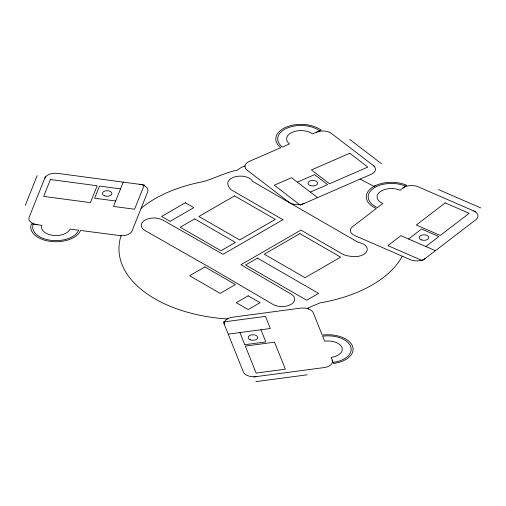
<?xml version="1.0" encoding="UTF-8"?>
<svg xmlns="http://www.w3.org/2000/svg" width="506" height="506" viewBox="0 0 506 506"><rect width="100%" height="100%" fill="white"/><g stroke="black" fill="none" stroke-linecap="round" stroke-linejoin="round"><path stroke-width="0.76" d="M244.948 166.506L244.999 166L243.936 166.36A21.6 12.473 0 0 0 237.928 169.769L237.611 170.073C225.733 172.318 214.93 178.213 203.538 181.591A122.401 70.663 0 0 0 142.338 207.264L141.092 208.339M25.3 205.328L37.178 175.626M45.363 176.72L29.165 217.219A10.797 6.236 0 0 0 37.261 224.702M123.249 182.122L113.534 206.429L134.577 209.231L144.299 184.93L57.773 173.4A10.797 6.236 0 0 0 44.819 178.068M402.245 256.2L401.89 256.921A122.401 70.663 0 0 1 323.309 302.291L320.323 302.778L307.661 308.148L307.812 308.742L308.515 308.951M408.576 239.003L421.58 229.047L438.828 236.549L425.831 246.511M228.035 318.502L227.264 318.944L222.216 318.597A122.401 70.663 0 0 1 120.472 237.744L121.155 235.752L80.524 230.464A25.199 14.547 0 0 1 50.296 241.368A25.199 14.547 0 0 1 31.41 223.924L41.935 225.322A14.402 8.311 0 0 0 52.725 235.296A14.402 8.311 0 0 0 69.999 229.066L78.651 230.217A23.282 13.441 0 0 1 50.733 240.287A23.282 13.441 0 0 1 33.282 224.171M375.433 185.632L374.023 186.36L360.082 179.124M297.326 182.135L314.574 174.633L327.578 184.589L310.323 192.097M228.231 334.131L270.324 328.52L265.467 316.37L223.374 321.98L243.348 371.935A10.797 6.236 0 0 0 256.302 376.609M253.961 376.919L324.118 367.571A10.797 6.236 0 0 0 332.214 360.095M255.853 381.644L307.3 374.788M120.554 188.877L99.505 186.069L94.647 198.219L115.691 201.027M438.531 189.579L480.7 207.922M475.646 211.793L418.146 186.777A10.797 6.236 0 0 0 403.016 188.004M435.413 250.679L400.91 235.669L387.912 245.625L422.415 260.634L475.855 219.693A10.797 6.236 0 0 0 473.73 210.964M349.716 139.39L381.492 163.735M374.788 166.657L331.455 133.457A10.797 6.236 0 0 0 316.332 132.23M317.547 197.631L291.551 177.707L274.296 185.215L300.298 205.132L371.214 174.279A10.797 6.236 0 0 0 373.339 165.551M260.969 329.773L265.833 341.923L244.784 344.725L239.926 332.575M405.477 186.126A23.282 13.441 0 0 0 372.871 188.77A23.282 13.441 0 0 0 377.457 207.593L382.802 203.501A14.402 8.311 0 0 1 379.962 191.856A14.402 8.311 0 0 1 400.132 190.218L406.628 185.24A25.199 14.547 0 0 0 371.341 188.105A25.199 14.547 0 0 0 376.3 208.478L352.467 226.739A10.797 6.236 0 0 0 354.592 235.467L410.176 259.654A10.797 6.236 0 0 0 425.299 258.427M319.59 130.814A23.282 13.441 0 0 0 286.984 128.163A23.282 13.441 0 0 0 282.405 146.987L289.495 143.906A14.402 8.311 0 0 1 292.329 132.262A14.402 8.311 0 0 1 312.499 133.9L321.12 130.143A25.199 14.547 0 0 0 285.833 127.284A25.199 14.547 0 0 0 280.874 147.657L249.243 161.414A10.797 6.236 0 0 0 247.118 170.149L289.008 202.236A10.797 6.236 0 0 0 304.131 203.469M333.131 362.385A23.282 13.441 0 0 0 350.576 346.268A23.282 13.441 0 0 0 322.657 336.193L324.656 341.189A14.402 8.311 0 0 1 341.923 347.42A14.402 8.311 0 0 1 331.133 357.394L333.562 363.466A25.199 14.547 0 0 0 352.448 346.015A25.199 14.547 0 0 0 322.221 335.117L313.315 312.841A10.797 6.236 0 0 0 300.362 308.167L232.551 317.205A10.797 6.236 0 0 0 224.455 324.681M120.782 235.752A10.797 6.236 0 0 0 132.06 230.938L147.714 191.787A10.797 6.236 0 0 0 139.618 184.304M50.398 179.522L43.649 196.398L90.416 202.634L97.165 185.759L50.398 179.522M445.198 202.887L416.312 225.018L440.271 235.442L469.157 213.311L445.198 202.887M185.36 202.748L161.604 216.467L170.086 221.369L193.842 207.65L185.36 202.748M194.696 218.915L180.269 227.245L220.995 250.761L235.423 242.431L194.696 218.915M234.575 195.892L198.934 216.467L239.667 239.983L275.302 219.408L234.575 195.892M282.955 219.699L222.988 254.322L162.938 220.104A12.72 7.343 0 0 0 144.95 220.173A12.72 7.343 0 0 0 145.07 230.559L214.051 269.862L272.949 304.391A12.72 7.343 0 0 0 290.937 304.467A12.72 7.343 0 0 0 291.076 294.081L240.97 264.714L300.943 230.085L342.347 253.993A12.72 7.343 0 0 0 347.862 255.865L351.063 256.39A12.72 7.343 0 0 0 366.774 251.337A12.72 7.343 0 0 0 358.02 242.26L252.69 181.458A12.72 7.343 0 0 0 236.941 176.398A12.72 7.343 0 0 0 228.225 185.487L229.148 187.34A12.72 7.343 0 0 0 232.38 190.503L282.955 219.699M204.873 266.928L189.605 275.745L220.148 293.379L235.423 284.562L204.873 266.928M257.484 258.111L245.606 264.967L306.699 300.241L318.578 293.379L257.484 258.111M299.906 233.614L264.271 254.189L304.998 277.705L340.639 257.13L299.906 233.614M248.149 295.827L236.27 302.689L248.149 309.545L260.027 302.689L248.149 295.827M349.772 153.248L311.437 169.927L329.495 183.754L367.824 167.081L349.772 153.248M274.556 342.182L245.328 346.079L256.125 373.08L285.352 369.184L274.556 342.182M421.359 239.876A4.801 2.77 0 0 0 428.784 237.712A4.801 2.77 0 0 0 421.833 235.081A4.801 2.77 0 0 0 421.359 239.876M310.267 185.538A4.801 2.77 0 0 0 317.629 183.311A4.801 2.77 0 0 0 310.608 180.743A4.801 2.77 0 0 0 310.267 185.538M250.312 339.817A4.801 2.77 0 0 0 257.775 337.704A4.801 2.77 0 0 0 250.875 335.029A4.801 2.77 0 0 0 250.312 339.817M104.603 195.841A4.801 2.77 0 0 0 111.927 193.57A4.801 2.77 0 0 0 104.862 191.047A4.801 2.77 0 0 0 104.603 195.841"/></g></svg>
